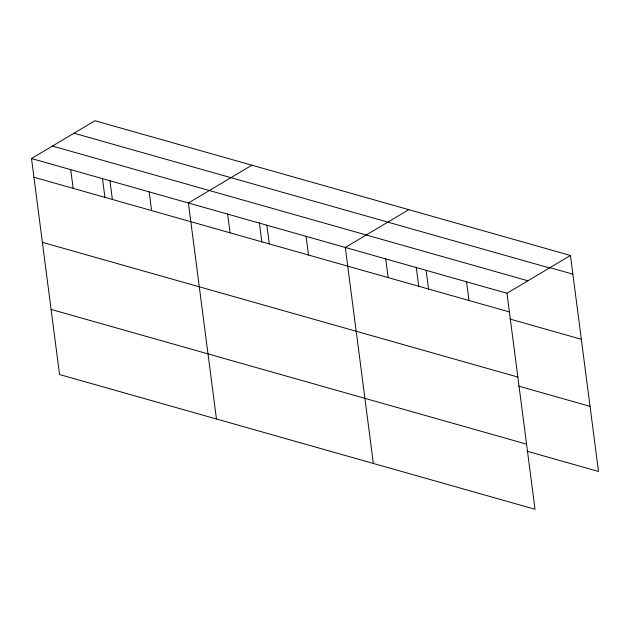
<?xml version="1.0" encoding="UTF-8"?>
<svg xmlns="http://www.w3.org/2000/svg" width="630" height="630" viewBox="0 0 630 630"><rect width="100%" height="100%" fill="white"/><g stroke="black" fill="none" stroke-linecap="round" stroke-linejoin="round"><path stroke-width="0.94" d="M570.449 255.465L506.961 293.257L535.02 509.26L59.551 374.535L31.5 158.532L94.98 120.739L570.449 255.465L598.5 471.468L527.074 451.23M251.89 165.202L188.401 202.994L216.46 418.997M408.791 209.656L345.303 247.448L373.362 463.452M549.376 267.506L572.875 274.16M74.033 133.213L549.494 267.931M52.447 146.065L527.916 280.783M31.5 158.532L506.961 293.257M33.925 177.235L509.394 311.952M509.898 319.032L581.332 339.271M42.383 242.345L517.844 377.063M518.616 386.119L590.042 406.358M51.101 309.425L526.562 444.15M466.547 281.807L468.98 300.502M426.132 270.349L428.565 289.052M416.265 267.23L418.792 286.666M385.717 258.899L388.151 277.602M306.078 236.337L308.511 255.032M266.852 225.225L269.286 243.92M259.363 222.768L261.891 242.203M227.627 214.105L230.06 232.801M149.176 191.874L151.602 210.577M109.951 180.763L112.376 199.458M102.462 178.314L104.982 197.749M70.725 169.651L73.151 188.346"/></g></svg>
